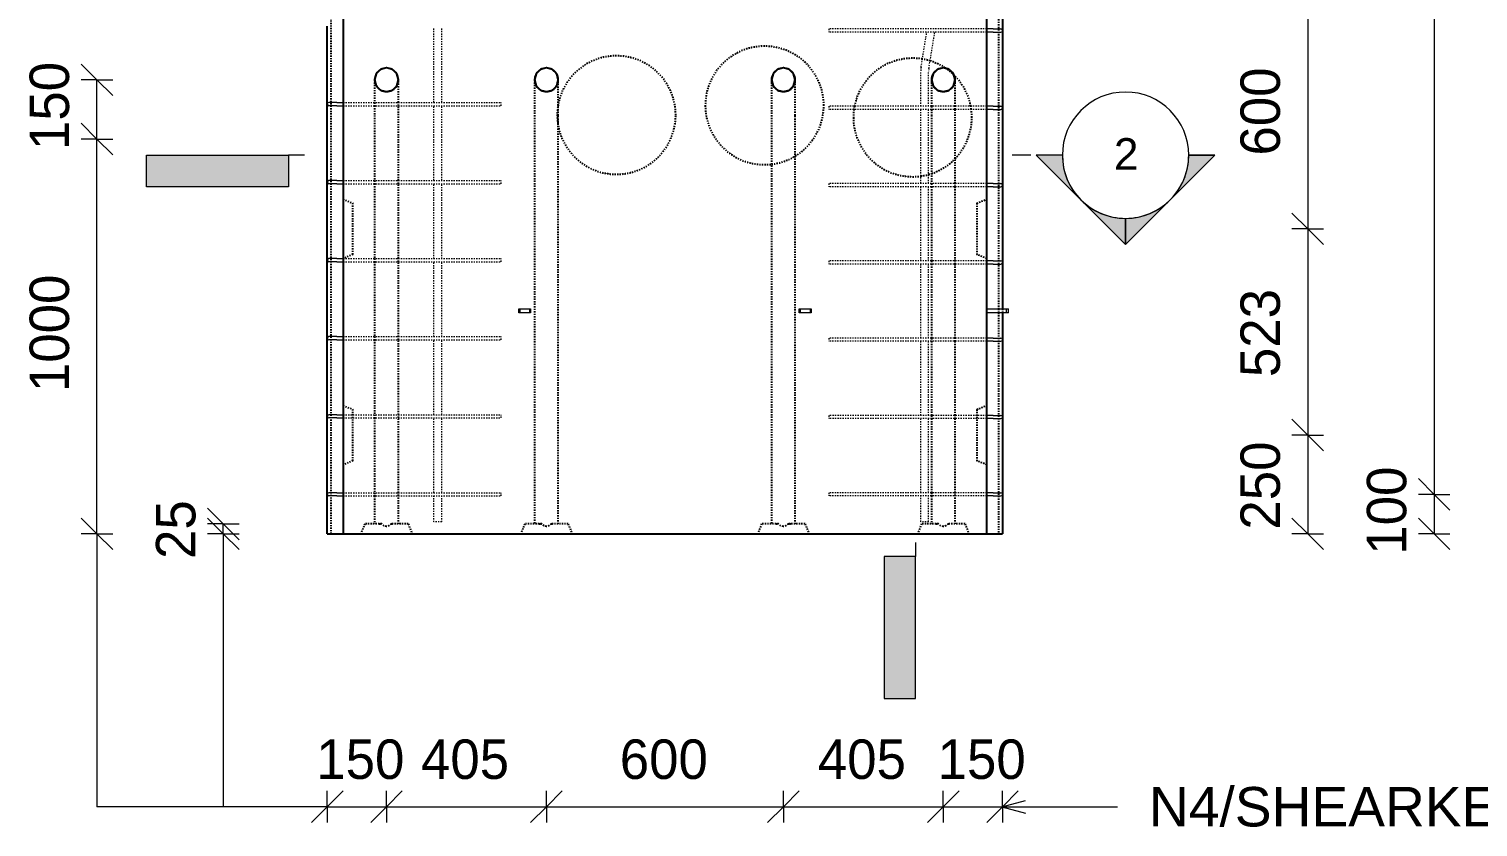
# Model space of a CAD drawing. Header units: millimetres. Extents: x -981 to 10210, y -2138 to 7756.
# Drawn here: x 1853 to 5523, y -2138 to -116 of the extents above; entities that cross this region are included whole.
import ezdxf

# ---------------------------------------------------------------- set-up
doc = ezdxf.new("R2010")
doc.units = ezdxf.units.MM
doc.linetypes.add('Dash', pattern=[6.36, 3.18, -3.18])
for name, color, linetype, lineweight in [('A-ANNO-DIMS', 211, 'Continuous', 9), ('A-ANNO-DIMS-40', 211, 'Continuous', 9), ('A-DETL-THIN', 151, 'Continuous', 18), ('A-GENM', 13, 'Continuous', 18), ('A-WALL', 113, 'Continuous', 25), ('A-WALL-HDLN', 110, 'Dash', 25), ('G-ANNO-SYMB', 111, 'Continuous', 9), ('G-ANNO-TEXT', 231, 'Continuous', 9), ('S-RBAR', 171, 'Continuous', 18)]:
    doc.layers.add(name, color=color, linetype=linetype, lineweight=lineweight)
doc.styles.add('Arial', font='arial.ttf', dxfattribs={"height": 80})
doc.styles.add('Arial_1', font='arial.ttf', dxfattribs={"height": 100})
doc.styles.add('Nirmala UI Semilight', font='NirmalaS.ttf', dxfattribs={"height": 100})
doc.dimstyles.new('Arrow_Filled_-_2_5_NI_UI', dxfattribs={"dimscale": 304.8, "dimtxt": 104.736395, "dimasz": 0.262467, "dimexe": 0.131234, "dimexo": 0.0625, "dimgap": 0.131234, "dimtad": 1, "dimdec": 0, "dimzin": 0, "dimdsep": 46, "dimtxsty": 'Nirmala UI Semilight', "dimblk1": 'OBLIQUE', "dimblk2": 'OBLIQUE', "dimsah": 1, "dimcen": 0.09, "dimazin": 0, "dimtfac": 1, "dimtdec": 4, "dimtix": 1, "dimtmove": 0, "dimatfit": 3, "dimfxl": 0.131234, "dimfxlon": 1, "dimtvp": 1, "dimtolj": 1, "dimtzin": 0, "dimarcsym": 2})
doc.dimstyles.new('Arrow_Filled_-_2_5_NI_UI_2', dxfattribs={"dimscale": 304.8, "dimtxt": 104.736395, "dimasz": 0.262467, "dimexe": 0.131234, "dimexo": 0.0625, "dimgap": 0.131234, "dimtad": 1, "dimdec": 0, "dimzin": 0, "dimdsep": 46, "dimtxsty": 'Nirmala UI Semilight', "dimblk1": 'OBLIQUE', "dimblk2": 'OBLIQUE', "dimsah": 1, "dimcen": 0.09, "dimazin": 0, "dimtfac": 1, "dimtdec": 4, "dimtix": 1, "dimtmove": 2, "dimatfit": 3, "dimfxl": 0.131234, "dimfxlon": 1, "dimtvp": 1, "dimtolj": 1, "dimtzin": 0, "dimarcsym": 2})

# ---------------------------------------------------------------- blocks, each defined once
blk = doc.blocks.new('RR spread anchor face based - RR-SA-2_5-150-1726819-Elevation Front')
at = {"layer": 'A-GENM'}
for p, q in [((3093.8, 3140), (3096.3, 3140)), ((3093.8, 3130), (3093.8, 3140)), ((3096.3, 3130), (3093.8, 3130)), ((3096.3, 3140), (3121.3, 3140)), ((3096.3, 3140), (3096.3, 3130)), ((3121.3, 3130), (3096.3, 3130)), ((3121.3, 3140), (3123.8, 3140)), ((3121.3, 3140), (3121.3, 3130)), ((3123.8, 3130), (3121.3, 3130)), ((3123.8, 3140), (3123.8, 3130))]:
    blk.add_line(p, q, dxfattribs=at)
blk = doc.blocks.new('RR spread anchor face based - RR-SA-3_0-200-1726827-Elevation Front')
at = {"layer": 'A-GENM'}
for p, q in [((4278.8, 3140), (4328.8, 3140)), ((4328.8, 3130), (4278.8, 3130)), ((4328.8, 3140), (4333.8, 3140)), ((4328.8, 3130), (4328.8, 3140)), ((4333.8, 3130), (4328.8, 3130)), ((4333.8, 3130), (4333.8, 3140))]:
    blk.add_line(p, q, dxfattribs=at)
blk = doc.blocks.new('Detail View - M_Section Tail - Filled Horizontal-14034-Elevation Front')
at = {"layer": 'G-ANNO-SYMB'}
blk.add_hatch(color=256, dxfattribs=at).paths.add_polyline_path([(2510.6, -515.9), (2510.6, -435.9), (2150.6, -435.9), (2150.6, -515.9)])
for p, q in [((2150.6, -515.9), (2150.6, -435.9)), ((2150.6, -435.9), (2510.6, -435.9)), ((2510.6, -435.9), (2510.6, -515.9)), ((2510.6, -515.9), (2150.6, -515.9))]:
    blk.add_line(p, q, dxfattribs=at)
blk = doc.blocks.new('Detail View - M_Section Head - Filled SHOP DWG-1002450-Elevation Front')
at = {"layer": 'G-ANNO-SYMB'}
h = blk.add_hatch(color=256, dxfattribs=at)
edge = h.paths.add_edge_path()
edge.add_line((4404, -435.9), (4470.3, -435.9))
edge.add_arc((4630.3, -435.9), 160, 180, 225)
edge.add_line((4517.1, -549), (4404, -435.9))
h = blk.add_hatch(color=256, dxfattribs=at)
edge = h.paths.add_edge_path()
edge.add_line((4856.5, -435.9), (4743.4, -549))
edge.add_arc((4630.3, -435.9), 160, 315, 360)
edge.add_line((4790.3, -435.9), (4856.5, -435.9))
h = blk.add_hatch(color=256, dxfattribs=at)
edge = h.paths.add_edge_path()
edge.add_line((4630.3, -662.2), (4517.1, -549))
edge.add_arc((4630.3, -435.9), 160, 225, 270)
edge.add_line((4630.3, -595.9), (4630.3, -662.2))
h = blk.add_hatch(color=256, dxfattribs=at)
edge = h.paths.add_edge_path()
edge.add_line((4630.3, -662.2), (4630.3, -595.9))
edge.add_arc((4630.3, -435.9), 160, 270, 315)
edge.add_line((4743.4, -549), (4630.3, -662.2))
for p, q in [((4630.3, -662.2), (4404, -435.9)), ((4470.3, -435.9), (4404, -435.9)), ((4404, -435.9), (4517.1, -549)), ((4470.3, -435.9), (4404, -435.9)), ((4630.3, -662.2), (4856.5, -435.9)), ((4743.4, -549), (4856.5, -435.9)), ((4790.3, -435.9), (4856.5, -435.9)), ((4856.5, -435.9), (4790.3, -435.9)), ((4517.1, -549), (4630.3, -662.2)), ((4630.3, -662.2), (4743.4, -549)), ((4630.3, -595.9), (4630.3, -662.2)), ((4630.3, -662.2), (4630.3, -595.9))]:
    blk.add_line(p, q, dxfattribs=at)
for start, end in [(360, 180), (180, 360), (180, 225), (315, 0), (225, 270), (270, 315)]:
    blk.add_arc((4630.3, -435.9), 160, start, end, dxfattribs=at)
blk = doc.blocks.new('DIMBLOCK22-Elevation Front')
at = {"layer": 'A-ANNO-DIMS-40'}
for p, q in [((2025.4, -395), (1985.4, -355)), ((2025.4, -395), (1985.4, -395)), ((2025.4, -1395), (2025.4, -395)), ((2025.4, -395), (2065.4, -435)), ((2025.4, -395), (2065.4, -395)), ((2025.4, -1395), (1985.4, -1355)), ((2025.4, -1395), (1985.4, -1395)), ((2025.4, -1395), (2065.4, -1435)), ((2025.4, -1395), (2065.4, -1395))]:
    blk.add_line(p, q, dxfattribs=at)
at = {"layer": 'A-ANNO-DIMS-40', "color": 0, "insert": (1854.9, -1035.9), "char_height": 100, "width": 338.203, "attachment_point": 1, "rotation": 90, "line_spacing_factor": 1.142579, "style": 'Nirmala UI Semilight'}
blk.add_mtext('1000', dxfattribs=at)
blk = doc.blocks.new('_Oblique')
at = {"color": 0, "linetype": 'ByBlock', "lineweight": -2}
blk.add_line((-0.5, -0.5), (0.5, 0.5), dxfattribs=at)
blk = doc.blocks.new('DIMBLOCK23-Elevation Front')
at = {"layer": 'A-ANNO-DIMS-40'}
for p, q in [((2025.4, -245), (1985.4, -205)), ((2025.4, -245), (1985.4, -245)), ((2025.4, -395), (2025.4, -245)), ((2025.4, -245), (2065.4, -285)), ((2025.4, -245), (2065.4, -245)), ((2025.4, -395), (1985.4, -355)), ((2025.4, -395), (1985.4, -395)), ((2025.4, -395), (2065.4, -435)), ((2025.4, -395), (2065.4, -395))]:
    blk.add_line(p, q, dxfattribs=at)
at = {"layer": 'A-ANNO-DIMS-40', "color": 0, "insert": (1854.9, -422.8), "char_height": 100, "width": 246.797, "attachment_point": 1, "rotation": 90, "line_spacing_factor": 1.142579, "style": 'Nirmala UI Semilight'}
blk.add_mtext('150', dxfattribs=at)
blk = doc.blocks.new('DIMBLOCK24-Elevation Front')
at = {"layer": 'A-ANNO-DIMS-40'}
for p, q in [((2608.8, -2086.4), (2648.8, -2046.4)), ((2608.8, -2086.4), (2608.8, -2046.4)), ((2758.8, -2086.4), (2798.8, -2046.4)), ((2758.8, -2086.4), (2758.8, -2046.4)), ((2608.8, -2086.4), (2568.8, -2126.4)), ((2608.8, -2086.4), (2758.8, -2086.4)), ((2608.8, -2086.4), (2608.8, -2126.4)), ((2758.8, -2086.4), (2718.8, -2126.4)), ((2758.8, -2086.4), (2758.8, -2126.4))]:
    blk.add_line(p, q, dxfattribs=at)
at = {"layer": 'A-ANNO-DIMS-40', "color": 0, "insert": (2581, -1915.9), "char_height": 100, "width": 246.797, "attachment_point": 1, "line_spacing_factor": 1.142579, "style": 'Nirmala UI Semilight'}
blk.add_mtext('150', dxfattribs=at)
blk = doc.blocks.new('DIMBLOCK25-Elevation Front')
at = {"layer": 'A-ANNO-DIMS-40'}
for p, q in [((2758.8, -2086.4), (2798.8, -2046.4)), ((2758.8, -2086.4), (2758.8, -2046.4)), ((3163.8, -2086.4), (3203.8, -2046.4)), ((3163.8, -2086.4), (3163.8, -2046.4)), ((2758.8, -2086.4), (2718.8, -2126.4)), ((2758.8, -2086.4), (3163.8, -2086.4)), ((2758.8, -2086.4), (2758.8, -2126.4)), ((3163.8, -2086.4), (3123.8, -2126.4)), ((3163.8, -2086.4), (3163.8, -2126.4))]:
    blk.add_line(p, q, dxfattribs=at)
at = {"layer": 'A-ANNO-DIMS-40', "color": 0, "insert": (2846.1, -1915.9), "char_height": 100, "width": 276.504, "attachment_point": 1, "line_spacing_factor": 1.142579, "style": 'Nirmala UI Semilight'}
blk.add_mtext('405', dxfattribs=at)
blk = doc.blocks.new('DIMBLOCK26-Elevation Front')
at = {"layer": 'A-ANNO-DIMS-40'}
for p, q in [((3163.8, -2086.4), (3203.8, -2046.4)), ((3163.8, -2086.4), (3163.8, -2046.4)), ((3763.8, -2086.4), (3803.8, -2046.4)), ((3763.8, -2086.4), (3763.8, -2046.4)), ((3163.8, -2086.4), (3123.8, -2126.4)), ((3163.8, -2086.4), (3763.8, -2086.4)), ((3163.8, -2086.4), (3163.8, -2126.4)), ((3763.8, -2086.4), (3723.8, -2126.4)), ((3763.8, -2086.4), (3763.8, -2126.4))]:
    blk.add_line(p, q, dxfattribs=at)
at = {"layer": 'A-ANNO-DIMS-40', "color": 0, "insert": (3349.5, -1915.9), "char_height": 100, "width": 274.219, "attachment_point": 1, "line_spacing_factor": 1.142579, "style": 'Nirmala UI Semilight'}
blk.add_mtext('600', dxfattribs=at)
blk = doc.blocks.new('DIMBLOCK27-Elevation Front')
at = {"layer": 'A-ANNO-DIMS-40'}
for p, q in [((3763.8, -2086.4), (3803.8, -2046.4)), ((3763.8, -2086.4), (3763.8, -2046.4)), ((4168.8, -2086.4), (4208.8, -2046.4)), ((4168.8, -2086.4), (4168.8, -2046.4)), ((3763.8, -2086.4), (3723.8, -2126.4)), ((3763.8, -2086.4), (4168.8, -2086.4)), ((3763.8, -2086.4), (3763.8, -2126.4)), ((4168.8, -2086.4), (4128.8, -2126.4)), ((4168.8, -2086.4), (4168.8, -2126.4))]:
    blk.add_line(p, q, dxfattribs=at)
at = {"layer": 'A-ANNO-DIMS-40', "color": 0, "insert": (3851.1, -1915.9), "char_height": 100, "width": 276.504, "attachment_point": 1, "line_spacing_factor": 1.142579, "style": 'Nirmala UI Semilight'}
blk.add_mtext('405', dxfattribs=at)
blk = doc.blocks.new('DIMBLOCK28-Elevation Front')
at = {"layer": 'A-ANNO-DIMS-40'}
for p, q in [((4168.8, -2086.4), (4208.8, -2046.4)), ((4168.8, -2086.4), (4168.8, -2046.4)), ((4318.8, -2086.4), (4358.8, -2046.4)), ((4318.8, -2086.4), (4318.8, -2046.4)), ((4168.8, -2086.4), (4128.8, -2126.4)), ((4168.8, -2086.4), (4318.8, -2086.4)), ((4168.8, -2086.4), (4168.8, -2126.4)), ((4318.8, -2086.4), (4278.8, -2126.4)), ((4318.8, -2086.4), (4318.8, -2126.4))]:
    blk.add_line(p, q, dxfattribs=at)
at = {"layer": 'A-ANNO-DIMS-40', "color": 0, "insert": (4154.4, -1915.9), "char_height": 100, "width": 246.797, "attachment_point": 1, "line_spacing_factor": 1.142579, "style": 'Nirmala UI Semilight'}
blk.add_mtext('150', dxfattribs=at)
blk = doc.blocks.new('DIMBLOCK29-Elevation Front')
at = {"layer": 'A-ANNO-DIMS-40'}
for p, q in [((2345.4, -1370), (2305.4, -1330)), ((2345.4, -1395), (2305.4, -1355)), ((2345.4, -1370), (2305.4, -1370)), ((2345.4, -1395), (2345.4, -1370)), ((2345.4, -1370), (2385.4, -1410)), ((2345.4, -1370), (2385.4, -1370)), ((2345.4, -1395), (2305.4, -1395)), ((2345.4, -1395), (2385.4, -1435)), ((2345.4, -1395), (2385.4, -1395))]:
    blk.add_line(p, q, dxfattribs=at)
at = {"layer": 'A-ANNO-DIMS-40', "color": 0, "insert": (2174.9, -1458.7), "char_height": 100, "width": 182.813, "attachment_point": 1, "rotation": 90, "line_spacing_factor": 1.142579, "style": 'Nirmala UI Semilight'}
blk.add_mtext('25', dxfattribs=at)
blk = doc.blocks.new('DIMBLOCK31-Elevation Front')
at = {"layer": 'A-ANNO-DIMS-40'}
for p, q in [((5411.8, 3600), (5371.8, 3640)), ((5411.8, 3600), (5371.8, 3600)), ((5411.8, 3600), (5411.8, -1295)), ((5411.8, 3600), (5451.8, 3560)), ((5411.8, 3600), (5451.8, 3600)), ((5411.8, -1295), (5371.8, -1255)), ((5411.8, -1295), (5371.8, -1295)), ((5411.8, -1295), (5451.8, -1335)), ((5411.8, -1295), (5451.8, -1295))]:
    blk.add_line(p, q, dxfattribs=at)
at = {"layer": 'A-ANNO-DIMS-40', "color": 0, "insert": (5241.3, 639.3), "char_height": 100, "width": 1231.7, "attachment_point": 1, "rotation": 90, "line_spacing_factor": 1.142579, "style": 'Nirmala UI Semilight'}
blk.add_mtext('T8@200mm C/C', dxfattribs=at)
blk = doc.blocks.new('DIMBLOCK32-Elevation Front')
at = {"layer": 'A-ANNO-DIMS-40'}
for p, q in [((5411.8, -1295), (5371.8, -1255)), ((5411.8, -1295), (5371.8, -1295)), ((5411.8, -1295), (5411.8, -1395)), ((5411.8, -1295), (5451.8, -1335)), ((5411.8, -1295), (5451.8, -1295)), ((5411.8, -1395), (5371.8, -1355)), ((5411.8, -1395), (5371.8, -1395)), ((5411.8, -1395), (5451.8, -1435)), ((5411.8, -1395), (5451.8, -1395))]:
    blk.add_line(p, q, dxfattribs=at)
at = {"layer": 'A-ANNO-DIMS-40', "color": 0, "insert": (5241.3, -1447.8), "char_height": 100, "width": 246.797, "attachment_point": 1, "rotation": 90, "line_spacing_factor": 1.142579, "style": 'Nirmala UI Semilight'}
blk.add_mtext('100', dxfattribs=at)
blk = doc.blocks.new('DIMBLOCK40-Elevation Front')
at = {"layer": 'A-ANNO-DIMS-40'}
for p, q in [((5091.8, -22.5), (5051.8, 17.5)), ((5091.8, -22.5), (5051.8, -22.5)), ((5091.8, -22.5), (5091.8, -622.5)), ((5091.8, -22.5), (5131.8, -62.5)), ((5091.8, -22.5), (5131.8, -22.5)), ((5091.8, -622.5), (5051.8, -582.5)), ((5091.8, -622.5), (5051.8, -622.5)), ((5091.8, -622.5), (5131.8, -662.5)), ((5091.8, -622.5), (5131.8, -622.5))]:
    blk.add_line(p, q, dxfattribs=at)
at = {"layer": 'A-ANNO-DIMS-40', "color": 0, "insert": (4921.3, -436.8), "char_height": 100, "width": 274.219, "attachment_point": 1, "rotation": 90, "line_spacing_factor": 1.142579, "style": 'Nirmala UI Semilight'}
blk.add_mtext('600', dxfattribs=at)
blk = doc.blocks.new('DIMBLOCK41-Elevation Front')
at = {"layer": 'A-ANNO-DIMS-40'}
for p, q in [((5091.8, -622.5), (5051.8, -582.5)), ((5091.8, -622.5), (5051.8, -622.5)), ((5091.8, -622.5), (5091.8, -1145)), ((5091.8, -622.5), (5131.8, -662.5)), ((5091.8, -622.5), (5131.8, -622.5)), ((5091.8, -1145), (5051.8, -1105)), ((5091.8, -1145), (5051.8, -1145)), ((5091.8, -1145), (5131.8, -1185)), ((5091.8, -1145), (5131.8, -1145))]:
    blk.add_line(p, q, dxfattribs=at)
at = {"layer": 'A-ANNO-DIMS-40', "color": 0, "insert": (4921.3, -998), "char_height": 100, "width": 274.219, "attachment_point": 1, "rotation": 90, "line_spacing_factor": 1.142579, "style": 'Nirmala UI Semilight'}
blk.add_mtext('523', dxfattribs=at)
blk = doc.blocks.new('DIMBLOCK42-Elevation Front')
at = {"layer": 'A-ANNO-DIMS-40'}
for p, q in [((5091.8, -1145), (5051.8, -1105)), ((5091.8, -1145), (5051.8, -1145)), ((5091.8, -1145), (5091.8, -1395)), ((5091.8, -1145), (5131.8, -1185)), ((5091.8, -1145), (5131.8, -1145)), ((5091.8, -1395), (5051.8, -1355)), ((5091.8, -1395), (5051.8, -1395)), ((5091.8, -1395), (5131.8, -1435)), ((5091.8, -1395), (5131.8, -1395))]:
    blk.add_line(p, q, dxfattribs=at)
at = {"layer": 'A-ANNO-DIMS-40', "color": 0, "insert": (4921.3, -1384.3), "char_height": 100, "width": 274.219, "attachment_point": 1, "rotation": 90, "line_spacing_factor": 1.142579, "style": 'Nirmala UI Semilight'}
blk.add_mtext('250', dxfattribs=at)

msp = doc.modelspace()

# ---------------------------------------------------------------- linework, layer by layer
at = {"layer": 'A-DETL-THIN'}
for p, q in [((2025.4, -1395), (2025.4, -2086.4)), ((2345.4, -1395), (2345.4, -2086.4)), ((2608.8, -2086.4), (2025.4, -2086.4))]:
    msp.add_line(p, q, dxfattribs=at)
at = {"layer": 'A-WALL'}
for p, q in [((4278.8, -1395), (4278.8, 3700)), ((2648.8, 3560), (2648.8, -1395)), ((4318.8, 75.2), (4318.8, -119.8)), ((2608.8, -306.1), (2608.8, -109.1)), ((4318.8, -120.6), (4318.8, -315.6)), ((2608.8, -503.8), (2608.8, -306.8)), ((4318.8, -316.4), (4318.8, -511.4)), ((2608.8, -701.5), (2608.8, -504.5)), ((4318.8, -512.2), (4318.8, -707.2)), ((2608.8, -899.2), (2608.8, -702.3)), ((4318.8, -708), (4318.8, -825.1)), ((4318.8, -835.1), (4318.8, -903)), ((2608.8, -1096.9), (2608.8, -900)), ((4318.8, -903.8), (4318.8, -1098.8)), ((2608.8, -1294.6), (2608.8, -1097.7)), ((4318.8, -1099.6), (4318.8, -1294.6)), ((2608.8, -1395), (2608.8, -1295.4)), ((4318.8, -1295.4), (4318.8, -1395)), ((2608.8, -1395), (4318.8, -1395))]:
    msp.add_line(p, q, dxfattribs=at)
at = {"layer": 'A-WALL', "flags": 128}
for points in [[(2758.8, -215), (2743.8, -219), (2732.8, -230.1), (2728.8, -245)], [(2788.8, -245), (2784.8, -230), (2773.7, -219), (2758.8, -215)], [(3163.8, -215), (3148.8, -219), (3137.8, -230.1), (3133.8, -245)], [(3193.8, -245), (3189.8, -230), (3178.7, -219), (3163.8, -215)], [(3763.8, -215), (3748.8, -219), (3737.8, -230.1), (3733.8, -245)], [(3793.8, -245), (3789.8, -230), (3778.7, -219), (3763.8, -215)], [(4168.8, -215), (4153.8, -219), (4142.8, -230.1), (4138.8, -245)], [(4198.8, -245), (4194.8, -230), (4183.7, -219), (4168.8, -215)], [(2728.8, -245), (2732.8, -260), (2743.9, -271), (2758.8, -275)], [(2758.8, -275), (2773.8, -271), (2784.8, -259.9), (2788.8, -245)], [(2788.8, -250.1), (2788.8, -245.1), (2788.8, -245)], [(3133.8, -245), (3137.8, -260), (3148.9, -271), (3163.8, -275)], [(3163.8, -275), (3178.8, -271), (3189.8, -259.9), (3193.8, -245)], [(3193.8, -250.1), (3193.8, -245.1), (3193.8, -245)], [(3733.8, -245), (3737.8, -260), (3748.9, -271), (3763.8, -275)], [(3763.8, -275), (3778.8, -271), (3789.8, -259.9), (3793.8, -245)], [(3793.8, -250.1), (3793.8, -245.1), (3793.8, -245)], [(4138.8, -245), (4142.8, -260), (4153.9, -271), (4168.8, -275)], [(4168.8, -275), (4183.8, -271), (4194.8, -259.9), (4198.8, -245)], [(4198.8, -250.1), (4198.8, -245.1), (4198.8, -245)]]:
    msp.add_lwpolyline(points, dxfattribs=at)
at = {"layer": 'A-WALL'}
for centre, start, end in [((2758.8, -245), 120.8303, 149.6053), ((2758.8, -245), 90.7225, 119.4223), ((2758.8, -245), 61.0187, 89.2664), ((2758.8, -245), 30.8311, 59.6045), ((3163.8, -245), 120.8303, 149.6053), ((3163.8, -245), 90.7225, 119.4223), ((3163.8, -245), 61.0187, 89.2664), ((3163.8, -245), 30.8311, 59.6045), ((3763.8, -245), 120.8303, 149.6053), ((3763.8, -245), 90.7225, 119.4223), ((3763.8, -245), 61.0187, 89.2664), ((3763.8, -245), 30.8311, 59.6045), ((4168.8, -245), 120.8303, 149.6053), ((4168.8, -245), 90.7225, 119.4223), ((4168.8, -245), 61.0187, 89.2664), ((4168.8, -245), 30.8311, 59.6045), ((2758.8, -245), 150.6728, 179.6194), ((2758.8, -245), 180.4246, 209.7233), ((2758.8, -245), 0.3778, 29.7706), ((2758.8, -245), 330.719, 359.5722), ((3163.8, -245), 150.6728, 179.6194), ((3163.8, -245), 180.4246, 209.7233), ((3163.8, -245), 0.3778, 29.7706), ((3163.8, -245), 330.719, 359.5722), ((3763.8, -245), 150.6728, 179.6194), ((3763.8, -245), 180.4246, 209.7233), ((3763.8, -245), 0.3778, 29.7706), ((3763.8, -245), 330.719, 359.5722), ((4168.8, -245), 150.6728, 179.6194), ((4168.8, -245), 180.4246, 209.7233), ((4168.8, -245), 0.3778, 29.7706), ((4168.8, -245), 330.719, 359.5722), ((2758.8, -245), 210.813, 239.6231), ((2758.8, -245), 241.0171, 269.268), ((2758.8, -245), 270.7209, 299.4239), ((2758.8, -245), 300.812, 329.6241), ((3163.8, -245), 210.813, 239.6231), ((3163.8, -245), 241.0171, 269.268), ((3163.8, -245), 270.7209, 299.4239), ((3163.8, -245), 300.812, 329.6241), ((3763.8, -245), 210.813, 239.6231), ((3763.8, -245), 241.0171, 269.268), ((3763.8, -245), 270.7209, 299.4239), ((3763.8, -245), 300.812, 329.6241), ((4168.8, -245), 210.813, 239.6231), ((4168.8, -245), 241.0171, 269.268), ((4168.8, -245), 270.7209, 299.4239), ((4168.8, -245), 300.812, 329.6241)]:
    msp.add_arc(centre, 30, start, end, dxfattribs=at)
at = {"layer": 'A-WALL-HDLN'}
for p, q in [((2618.8, -1395), (2618.8, 3560)), ((4308.8, 639.9), (4308.8, -825.1)), ((2788.8, -500.1), (2788.8, -310.5)), ((4138.8, -312), (4138.8, -320)), ((4198.8, -320), (4198.8, -312)), ((4198.8, -507.8), (4198.8, -320)), ((2728.8, -335), (2728.8, -500.1)), ((3133.8, -335), (3133.8, -1370)), ((3193.8, -1370), (3193.8, -335)), ((3733.8, -335), (3733.8, -1370)), ((3793.8, -1370), (3793.8, -335)), ((4138.8, -335), (4138.8, -507.8)), ((2728.8, -500.2), (2728.8, -508.1)), ((2728.8, -508.2), (2728.8, -697.8)), ((2788.8, -508.1), (2788.8, -500.2)), ((2788.8, -697.8), (2788.8, -508.2)), ((4138.8, -507.8), (4138.8, -515.8)), ((4198.8, -515.8), (4198.8, -507.8)), ((2648.8, -547.5), (2673.8, -557.5)), ((4138.8, -515.8), (4138.8, -703.6)), ((4198.8, -703.6), (4198.8, -515.8)), ((4253.8, -557.5), (4278.8, -547.5)), ((2673.8, -687.5), (2673.8, -557.5)), ((4253.8, -557.5), (4253.8, -687.5)), ((2673.8, -687.5), (2648.8, -697.5)), ((4278.8, -697.5), (4253.8, -687.5)), ((2728.8, -697.9), (2728.8, -705.8)), ((2728.8, -705.9), (2728.8, -895.5)), ((2788.8, -705.8), (2788.8, -697.9)), ((2788.8, -895.5), (2788.8, -705.9)), ((4138.8, -703.6), (4138.8, -711.6)), ((4138.8, -711.6), (4138.8, -899.4)), ((4198.8, -711.6), (4198.8, -703.6)), ((4198.8, -899.4), (4198.8, -711.6)), ((4308.8, -825.1), (4308.8, -835.1)), ((4308.8, -835.1), (4308.8, -1395)), ((4318.8, -825.1), (4318.8, -835.1)), ((2728.8, -895.6), (2728.8, -903.5)), ((2728.8, -903.6), (2728.8, -1093.2)), ((2788.8, -903.5), (2788.8, -895.6)), ((2788.8, -1093.2), (2788.8, -903.6)), ((4138.8, -899.4), (4138.8, -907.4)), ((4138.8, -907.4), (4138.8, -1095.2)), ((4198.8, -907.4), (4198.8, -899.4)), ((4198.8, -1095.2), (4198.8, -907.4)), ((2648.8, -1070), (2673.8, -1080)), ((2673.8, -1210), (2673.8, -1080)), ((2728.8, -1093.3), (2728.8, -1101.2)), ((2788.8, -1101.2), (2788.8, -1093.3)), ((4138.8, -1095.2), (4138.8, -1103.2)), ((4198.8, -1103.2), (4198.8, -1095.2)), ((4253.8, -1080), (4278.8, -1070)), ((4253.8, -1080), (4253.8, -1210)), ((2728.8, -1101.3), (2728.8, -1291)), ((2788.8, -1291), (2788.8, -1101.3)), ((4138.8, -1103.2), (4138.8, -1291)), ((4198.8, -1291), (4198.8, -1103.2)), ((2673.8, -1210), (2648.8, -1220)), ((4278.8, -1220), (4253.8, -1210)), ((2728.8, -1291), (2728.8, -1299)), ((2728.8, -1299), (2728.8, -1370)), ((2788.8, -1299), (2788.8, -1291)), ((2788.8, -1370), (2788.8, -1299)), ((4138.8, -1291), (4138.8, -1299)), ((4138.8, -1299), (4138.8, -1370)), ((4198.8, -1299), (4198.8, -1291)), ((4198.8, -1370), (4198.8, -1299)), ((2703.8, -1370), (2693.8, -1395)), ((2746.8, -1370), (2703.8, -1370)), ((2740.2, -1370), (2746.8, -1370)), ((2770.8, -1370), (2777.4, -1370)), ((2813.8, -1370), (2770.8, -1370)), ((2813.8, -1370), (2823.8, -1395)), ((3108.8, -1370), (3098.8, -1395)), ((3151.8, -1370), (3108.8, -1370)), ((3145.2, -1370), (3151.8, -1370)), ((3175.8, -1370), (3182.4, -1370)), ((3218.8, -1370), (3175.8, -1370)), ((3218.8, -1370), (3228.8, -1395)), ((3708.8, -1370), (3698.8, -1395)), ((3751.8, -1370), (3708.8, -1370)), ((3745.2, -1370), (3751.8, -1370)), ((3775.8, -1370), (3782.4, -1370)), ((3818.8, -1370), (3775.8, -1370)), ((3818.8, -1370), (3828.8, -1395)), ((4113.8, -1370), (4103.8, -1395)), ((4156.8, -1370), (4113.8, -1370)), ((4150.2, -1370), (4156.8, -1370)), ((4180.8, -1370), (4187.4, -1370)), ((4223.8, -1370), (4180.8, -1370)), ((4223.8, -1370), (4233.8, -1395))]:
    msp.add_line(p, q, dxfattribs=at)
at = {"layer": 'A-WALL-HDLN', "flags": 128}
for points in [[(2728.8, -245.4), (2728.8, -249.1), (2728.8, -261), (2728.8, -279.7), (2728.8, -302.4)], [(2788.8, -302.4), (2788.8, -283.7), (2788.8, -264), (2788.8, -250.7), (2788.8, -250.1)], [(3133.8, -245.4), (3133.8, -249.1), (3133.8, -261), (3133.8, -279.7), (3133.8, -303.4), (3133.8, -330), (3133.8, -335)], [(3193.8, -335), (3193.8, -308.1), (3193.8, -283.7), (3193.8, -264), (3193.8, -250.7), (3193.8, -250.1)], [(3733.8, -245.4), (3733.8, -249.1), (3733.8, -261), (3733.8, -279.7), (3733.8, -303.4), (3733.8, -330), (3733.8, -335)], [(3793.8, -335), (3793.8, -308.1), (3793.8, -283.7), (3793.8, -264), (3793.8, -250.7), (3793.8, -250.1)], [(4138.8, -245.4), (4138.8, -249.1), (4138.8, -261), (4138.8, -279.7), (4138.8, -303.4), (4138.8, -312)], [(4198.8, -312), (4198.8, -308.1), (4198.8, -283.7), (4198.8, -264), (4198.8, -250.7), (4198.8, -250.1)], [(2728.8, -302.5), (2728.8, -303.4), (2728.8, -310.4)], [(2728.8, -310.5), (2728.8, -330), (2728.8, -335)], [(2788.8, -310.4), (2788.8, -308.1), (2788.8, -302.5)], [(4138.8, -320), (4138.8, -330), (4138.8, -335)], [(2758.8, -1376.3), (2755.7, -1375.9), (2752.7, -1374.7), (2749.7, -1372.7), (2746.8, -1370)], [(2770.8, -1370), (2767.9, -1372.7), (2764.9, -1374.7), (2761.9, -1375.9), (2758.8, -1376.3)], [(3163.8, -1376.3), (3160.7, -1375.9), (3157.7, -1374.7), (3154.7, -1372.7), (3151.8, -1370)], [(3175.8, -1370), (3172.9, -1372.7), (3169.9, -1374.7), (3166.9, -1375.9), (3163.8, -1376.3)], [(3763.8, -1376.3), (3760.7, -1375.9), (3757.7, -1374.7), (3754.7, -1372.7), (3751.8, -1370)], [(3775.8, -1370), (3772.9, -1372.7), (3769.9, -1374.7), (3766.9, -1375.9), (3763.8, -1376.3)], [(4168.8, -1376.3), (4165.7, -1375.9), (4162.7, -1374.7), (4159.7, -1372.7), (4156.8, -1370)], [(4180.8, -1370), (4177.9, -1372.7), (4174.9, -1374.7), (4171.9, -1375.9), (4168.8, -1376.3)]]:
    msp.add_lwpolyline(points, dxfattribs=at)
at = {"layer": 'A-WALL-HDLN'}
for centre, start, end in [((3716.1, -309.9), 0, 180), ((3341.1, -334.3), 0, 171.9562), ((4091.1, -340.4), 80.5459, 169.007), ((4091.1, -340.4), 72.8244, 80.5079), ((4091.1, -340.4), 56.888, 72.7854), ((4091.1, -340.4), 56.4011, 56.812), ((4091.1, -340.4), 45.4607, 56.3023), ((4091.1, -340.4), 10.993, 45.3846), ((3341.1, -334.3), 172.2432, 180), ((3716.1, -309.9), 180, 276.8165), ((3716.1, -309.9), 301.3237, 0), ((4091.1, -340.4), 172.1363, 180), ((4091.1, -340.4), 169.0453, 172.098), ((4091.1, -340.4), 7.902, 10.9547), ((4091.1, -340.4), 0, 7.8637), ((3341.1, -334.3), 180, 187.7547), ((3341.1, -334.3), 188.0459, 0), ((4091.1, -340.4), 180, 277.907), ((4091.1, -340.4), 316.0543, 0), ((3716.1, -309.9), 276.8548, 301.2758), ((4091.1, -340.4), 288.6979, 315.9919), ((4091.1, -340.4), 277.9453, 285.6808), ((4091.1, -340.4), 285.722, 288.6568)]:
    msp.add_arc(centre, 150, start, end, dxfattribs=at)
at = {"layer": 'G-ANNO-SYMB'}
for p, q in [((2550.9, -435.9), (2510.6, -435.9)), ((4390.3, -435.9), (4343.5, -435.9)), ((4098.7, -1416.8), (4098.7, -1452.5))]:
    msp.add_line(p, q, dxfattribs=at)
at = {"layer": 'G-ANNO-TEXT', "color": 7}
for q in [(4377.1, -2070.2), (4377.1, -2102.4), (4609.6, -2086.3)]:
    msp.add_line((4317.1, -2086.3), q, dxfattribs=at)
at = {"layer": 'S-RBAR', "linetype": 'Dash'}
for p, q in [((2878.8, -302.5), (2878.8, -112.8)), ((2898.8, -302.5), (2898.8, -112.8)), ((4278.8, -116.2), (3878.8, -116.2)), ((3878.8, -116.2), (3878.8, -124.2)), ((4278.8, -124.2), (3878.8, -124.2)), ((4112.5, -212.8), (4127, -124.2)), ((4132.2, -216.1), (4147.3, -124.2)), ((4111.6, -312), (4111.6, -223.4)), ((4131.6, -312), (4131.6, -223.4)), ((2648.9, -302.5), (3048.8, -302.5)), ((2648.9, -310.5), (3048.8, -310.5)), ((2878.8, -500.2), (2878.8, -310.5)), ((2898.8, -500.2), (2898.8, -310.5)), ((3048.8, -310.5), (3048.8, -302.5)), ((4278.8, -312), (3878.8, -312)), ((3878.8, -312), (3878.8, -320)), ((4278.8, -320), (3878.8, -320)), ((4111.6, -507.8), (4111.6, -320)), ((4131.6, -507.8), (4131.6, -320)), ((2648.9, -500.2), (3048.8, -500.2)), ((2648.9, -508.2), (3048.8, -508.2)), ((2878.8, -697.9), (2878.8, -508.2)), ((2898.8, -697.9), (2898.8, -508.2)), ((3048.8, -508.2), (3048.8, -500.2)), ((4278.8, -507.8), (3878.8, -507.8)), ((3878.8, -507.8), (3878.8, -515.8)), ((4278.8, -515.8), (3878.8, -515.8)), ((4111.6, -703.6), (4111.6, -515.8)), ((4131.6, -703.6), (4131.6, -515.8)), ((2648.9, -697.9), (3048.8, -697.9)), ((2648.9, -705.9), (3048.8, -705.9)), ((2878.8, -895.6), (2878.8, -705.9)), ((2898.8, -895.6), (2898.8, -705.9)), ((3048.8, -705.9), (3048.8, -697.9)), ((4278.8, -703.6), (3878.8, -703.6)), ((3878.8, -703.6), (3878.8, -711.6)), ((4278.8, -711.6), (3878.8, -711.6)), ((4111.6, -899.4), (4111.6, -711.6)), ((4131.6, -899.4), (4131.6, -711.6)), ((2648.9, -895.6), (3048.8, -895.6)), ((2648.9, -903.6), (3048.8, -903.6)), ((2878.8, -1093.3), (2878.8, -903.6)), ((2898.8, -1093.3), (2898.8, -903.6)), ((3048.8, -903.6), (3048.8, -895.6)), ((4278.8, -899.4), (3878.8, -899.4)), ((3878.8, -899.4), (3878.8, -907.4)), ((4278.8, -907.4), (3878.8, -907.4)), ((4111.6, -1095.2), (4111.6, -907.4)), ((4131.6, -1095.2), (4131.6, -907.4)), ((2648.9, -1093.3), (2673.8, -1093.3)), ((2673.9, -1093.3), (3048.8, -1093.3)), ((3048.8, -1101.3), (3048.8, -1093.3)), ((4253.8, -1095.2), (3878.8, -1095.2)), ((3878.8, -1095.2), (3878.8, -1103.2)), ((4278.8, -1095.2), (4253.9, -1095.2)), ((2648.9, -1101.3), (2673.8, -1101.3)), ((2673.9, -1101.3), (3048.8, -1101.3)), ((2878.8, -1291), (2878.8, -1101.3)), ((2898.8, -1291), (2898.8, -1101.3)), ((4253.8, -1103.2), (3878.8, -1103.2)), ((4111.6, -1291), (4111.6, -1103.2)), ((4131.6, -1291), (4131.6, -1103.2)), ((4278.8, -1103.2), (4253.9, -1103.2)), ((2648.9, -1291), (3048.8, -1291)), ((2648.9, -1299), (3048.8, -1299)), ((2878.8, -1365), (2878.8, -1299)), ((2898.8, -1365), (2898.8, -1299)), ((3048.8, -1299), (3048.8, -1291)), ((4278.8, -1291), (3878.8, -1291)), ((3878.8, -1291), (3878.8, -1299)), ((4278.8, -1299), (3878.8, -1299)), ((4111.6, -1364.4), (4111.6, -1299)), ((4131.6, -1364.4), (4131.6, -1299)), ((2898.8, -1365), (2878.8, -1365)), ((4131.6, -1364.4), (4111.6, -1364.4))]:
    msp.add_line(p, q, dxfattribs=at)
at = {"layer": 'S-RBAR'}
for p, q in [((4294.8, -116.2), (4278.8, -116.2)), ((4294.8, -124.2), (4278.8, -124.2)), ((4294.8, -116.2), (4314.8, -116.2)), ((4294.8, -124.2), (4314.8, -124.2)), ((2632.8, -302.5), (2612.8, -302.5)), ((2632.8, -310.5), (2612.8, -310.5)), ((2632.8, -302.5), (2648.8, -302.5)), ((2632.8, -310.5), (2648.8, -310.5)), ((4294.8, -312), (4278.8, -312)), ((4294.8, -320), (4278.8, -320)), ((4294.8, -312), (4314.8, -312)), ((4294.8, -320), (4314.8, -320)), ((2632.8, -500.2), (2612.8, -500.2)), ((2632.8, -508.2), (2612.8, -508.2)), ((2632.8, -500.2), (2648.8, -500.2)), ((2632.8, -508.2), (2648.8, -508.2)), ((4294.8, -507.8), (4278.8, -507.8)), ((4294.8, -507.8), (4314.8, -507.8)), ((4294.8, -515.8), (4278.8, -515.8)), ((4294.8, -515.8), (4314.8, -515.8)), ((2632.8, -697.9), (2612.8, -697.9)), ((2632.8, -705.9), (2612.8, -705.9)), ((2632.8, -697.9), (2648.8, -697.9)), ((2632.8, -705.9), (2648.8, -705.9)), ((4294.8, -703.6), (4278.8, -703.6)), ((4294.8, -711.6), (4278.8, -711.6)), ((4294.8, -703.6), (4314.8, -703.6)), ((4294.8, -711.6), (4314.8, -711.6)), ((2632.8, -895.6), (2612.8, -895.6)), ((2632.8, -903.6), (2612.8, -903.6)), ((2632.8, -895.6), (2648.8, -895.6)), ((2632.8, -903.6), (2648.8, -903.6)), ((4294.8, -899.4), (4278.8, -899.4)), ((4294.8, -907.4), (4278.8, -907.4)), ((4294.8, -899.4), (4314.8, -899.4)), ((4294.8, -907.4), (4314.8, -907.4)), ((2632.8, -1093.3), (2612.8, -1093.3)), ((2632.8, -1093.3), (2648.8, -1093.3)), ((4294.8, -1095.2), (4278.8, -1095.2)), ((4294.8, -1095.2), (4314.8, -1095.2)), ((2632.8, -1101.3), (2612.8, -1101.3)), ((2632.8, -1101.3), (2648.8, -1101.3)), ((4294.8, -1103.2), (4278.8, -1103.2)), ((4294.8, -1103.2), (4314.8, -1103.2)), ((2632.8, -1291), (2612.8, -1291)), ((2632.8, -1299), (2612.8, -1299)), ((2632.8, -1291), (2648.8, -1291)), ((2632.8, -1299), (2648.8, -1299)), ((4294.8, -1291), (4278.8, -1291)), ((4294.8, -1299), (4278.8, -1299)), ((4294.8, -1291), (4314.8, -1291)), ((4294.8, -1299), (4314.8, -1299))]:
    msp.add_line(p, q, dxfattribs=at)
for centre, start, end in [((4314.8, -120.2), 270, 90), ((2612.8, -306.5), 90, 270), ((4314.8, -316), 270, 90), ((2612.8, -504.2), 90, 270), ((4314.8, -511.8), 270, 90), ((2612.8, -701.9), 90, 270), ((4314.8, -707.6), 270, 90), ((2612.8, -899.6), 90, 270), ((4314.8, -903.4), 270, 90), ((2612.8, -1097.3), 90, 270), ((4314.8, -1099.2), 270, 90), ((2612.8, -1295), 90, 270), ((4314.8, -1295), 270, 90)]:
    msp.add_arc(centre, 4, start, end, dxfattribs=at)
at = {"layer": 'S-RBAR', "linetype": 'Dash'}
for radius in [65, 45]:
    msp.add_arc((4176.6, -223.4), radius, 170.6952, 180, dxfattribs=at)

# ---------------------------------------------------------------- block references
at = {"layer": 'A-GENM'}
for name, p in [('RR spread anchor face based - RR-SA-2_5-150-1726819-Elevation Front', (0, -3965.1)), ('RR spread anchor face based - RR-SA-2_5-150-1726819-Elevation Front', (710, -3965.1)), ('RR spread anchor face based - RR-SA-3_0-200-1726827-Elevation Front', (0, -3965.1))]:
    msp.add_blockref(name, p, dxfattribs=at)
at = {"layer": 'G-ANNO-SYMB'}
for name in ['Detail View - M_Section Head - Filled SHOP DWG-1002450-Elevation Front', 'Detail View - M_Section Tail - Filled Horizontal-14034-Elevation Front']:
    msp.add_blockref(name, (0, 0), dxfattribs=at)
at = {"layer": 'G-ANNO-SYMB', "extrusion": (0, 0, -1), "rotation": 90.00000000000077}
msp.add_blockref('Detail View - M_Section Tail - Filled Horizontal-14034-Elevation Front', (-4534.6, -3963.1), dxfattribs=at)

# ---------------------------------------------------------------- texts
at = {"layer": 'G-ANNO-SYMB', "insert": (4600.9, -392.8), "char_height": 80, "width": 76.962, "attachment_point": 1, "style": 'Arial'}
msp.add_mtext('2', dxfattribs=at)
at = {"layer": 'G-ANNO-TEXT', "color": 7, "insert": (4689.6, -2036.3), "char_height": 100, "width": 1180.084, "attachment_point": 1, "style": 'Arial_1'}
msp.add_mtext('N4/SHEARKEY', dxfattribs=at)

# ---------------------------------------------------------------- dimensions: what is measured, and where the dimension line sits
at = {"layer": 'A-ANNO-DIMS'}
dim = msp.add_linear_dim(base=(5411.8, -1295), p1=(5371.8, 3600), p2=(5371.8, -1295), angle=90, text='T8@200mm C/C', dimstyle='Arrow_Filled_-_2_5_NI_UI', override={"dimpost": '<>', "dimfxl": 4895}, dxfattribs=at)
dim.commit()
dim.dimension.update_dxf_attribs({"geometry": 'DIMBLOCK31-Elevation Front', "text_midpoint": (5312.7, 1152.5)})
for base, p1, p2, override, picture, middle in [((5091.8, -622.5), (5051.8, -22.5), (5051.8, -622.5), {"dimpost": '<>', "dimfxl": 600}, 'DIMBLOCK40-Elevation Front', (5000.1, -322.5)), ((2025.4, -245), (2065.4, -395), (2065.4, -245), {"dimpost": '<>', "dimfxl": 150}, 'DIMBLOCK23-Elevation Front', (1933.4, -320)), ((2025.4, -395), (2065.4, -1395), (2065.4, -395), {"dimpost": '<>', "dimfxl": 1000}, 'DIMBLOCK22-Elevation Front', (1933.4, -895)), ((5091.8186853, -1145), (5051.8186853, -622.5), (5051.8186853, -1145), {"dimpost": '<>', "dimfxl": 522.5}, 'DIMBLOCK41-Elevation Front', (5000.1101775, -883.75)), ((5091.8, -1395), (5051.8, -1145), (5051.8, -1395), {"dimpost": '<>', "dimfxl": 250}, 'DIMBLOCK42-Elevation Front', (5000.1, -1270)), ((5411.8, -1395), (5371.8, -1295), (5371.8, -1395), {"dimpost": '<>', "dimfxl": 100}, 'DIMBLOCK32-Elevation Front', (5319.9, -1345)), ((2345.4, -1370), (2385.4, -1395), (2385.4, -1370), {"dimpost": '<>', "dimfxl": 25}, 'DIMBLOCK29-Elevation Front', (2253.7, -1382.5))]:
    dim = msp.add_linear_dim(base=base, p1=p1, p2=p2, angle=90, dimstyle='Arrow_Filled_-_2_5_NI_UI', override=override, dxfattribs=at)
    dim.commit()
    dim.dimension.update_dxf_attribs({"geometry": picture, "text_midpoint": middle})
for base, p1, p2, override, picture, middle in [((2758.8, -2086.4), (2608.8, -2046.4), (2758.8, -2046.4), {"dimpost": '<>', "dimfxl": 150}, 'DIMBLOCK24-Elevation Front', (2683.8, -1994.5)), ((3163.8, -2086.4), (2758.8, -2046.4), (3163.8, -2046.4), {"dimpost": '<>', "dimfxl": 405}, 'DIMBLOCK25-Elevation Front', (2961.3, -1994.7)), ((3763.8, -2086.4), (3163.8, -2046.4), (3763.8, -2046.4), {"dimpost": '<>', "dimfxl": 600}, 'DIMBLOCK26-Elevation Front', (3463.8, -1994.7)), ((4168.8, -2086.4), (3763.8, -2046.4), (4168.8, -2046.4), {"dimpost": '<>', "dimfxl": 405}, 'DIMBLOCK27-Elevation Front', (3966.3, -1994.7))]:
    dim = msp.add_linear_dim(base=base, p1=p1, p2=p2, dimstyle='Arrow_Filled_-_2_5_NI_UI', override=override, dxfattribs=at)
    dim.commit()
    dim.dimension.update_dxf_attribs({"geometry": picture, "text_midpoint": middle})
dim = msp.add_linear_dim(base=(4318.8, -2086.4), p1=(4168.8, -2046.4), p2=(4318.8, -2046.4), dimstyle='Arrow_Filled_-_2_5_NI_UI_2', override={"dimpost": '<>', "dimfxl": 150}, dxfattribs=at)
dim.commit()
dim.dimension.update_dxf_attribs({"geometry": 'DIMBLOCK28-Elevation Front', "text_midpoint": (4277.8, -1982.6), "dimtype": 160})

doc.saveas('drawing.dxf')
